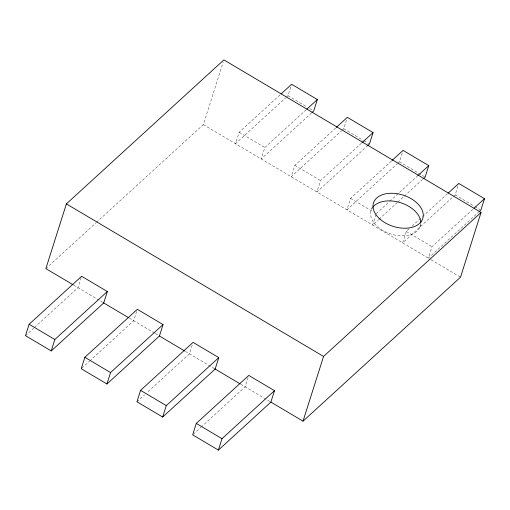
<?xml version="1.0" encoding="UTF-8"?>
<svg xmlns="http://www.w3.org/2000/svg" width="510" height="510" viewBox="0 0 510 510"><rect width="100%" height="100%" fill="white"/><g stroke="black" fill="none" stroke-linecap="round" stroke-linejoin="round"><path stroke-width="0.38" stroke-dasharray="2.55 1.91" d="M81.173 277.695L77.998 287.685L34.253 327.681M136.667 311.457L133.722 320.739L89.97 360.736M96.396 222.411L203.35 124.625L223.17 62.156M279.952 94.943L239.12 132.275L235.499 143.692L285.664 97.831M192.162 345.225L189.44 353.793L146.861 392.725M306.255 109.663L264.837 147.53L261.216 158.948L311.38 113.086M286.244 97.295L287.997 95.701L291.395 84.991M335.676 127.997L294.844 165.329L291.216 176.747L341.388 130.885M248.109 377.566L245.163 386.848L201.412 426.844M361.392 143.253L320.56 180.585L316.933 192.002L367.104 146.141M341.968 130.35L343.721 128.749L346.437 120.188M391.393 161.052L350.561 198.384L346.94 209.801L397.105 163.94M371.611 209.183L372.268 207.105M376.055 214.353L372.657 225.057L378.49 219.727M397.692 163.404L399.438 161.804L402.836 151.1M409.198 228.767L406.285 231.432L402.658 242.856L452.829 196.994M419.806 227.53L420.903 224.069M472.834 209.361L432.002 246.693L428.375 258.111L478.546 212.249M453.409 196.458L455.162 194.858L458.554 184.155M45.855 268.617L95.803 222.947M25.5 335.682L33.666 328.217M81.804 368.207L89.39 361.271M136.941 401.791L144.528 394.861M376.278 213.639L389.111 201.903M389.697 201.373L417.11 176.307M379.07 219.192L397.156 202.661M397.743 202.126L422.822 179.195M412.118 226.102L422.031 217.037M422.618 216.501L447.697 193.57M193.245 434.31L200.832 427.38M287.997 95.701L306.943 106.941M309.653 108.547L312.362 110.154M343.721 128.749L363.343 140.397M364.019 140.798L368.755 143.61M399.438 161.804L424.479 176.658M455.162 194.858L474.109 206.104M474.784 206.505L480.197 209.712M239.12 132.275L264.837 147.53M294.844 165.329L320.56 180.585M350.561 198.384L372.893 211.631M406.285 231.432L432.002 246.693M203.35 124.625L430.427 259.329M431.116 259.737L460.524 277.185M73.893 285.249L102.625 302.296M129.298 318.119L154.606 333.132M155.289 333.534L158.081 335.191M185.385 351.39L214.48 368.647M240.784 384.253L270.204 401.701M420.826 223.367A25.844 16.403 17.6 0 1 390.705 233.982A25.844 16.403 17.6 0 1 372.319 207.927"/><path stroke-width="0.76" d="M270.88 402.103L274.501 390.679L248.784 375.424L196.286 423.421L192.665 434.845L218.382 450.1L270.88 402.103L303.023 421.171L460.524 277.185L481.058 212.453L223.884 59.899L66.383 203.892L45.855 268.617L73.21 284.848M29.121 324.258L25.5 335.682L51.217 350.937L103.715 302.94L107.342 291.522L81.625 276.267L29.121 324.258L54.838 339.52L107.342 291.522M51.217 350.937L54.838 339.52M84.845 357.312L81.224 368.736L106.941 383.992L159.439 335.994L163.06 324.577L137.343 309.315L84.845 357.312L110.562 372.568L163.06 324.577M106.941 383.992L110.562 372.568M140.562 390.367L136.941 401.791L162.658 417.046L215.156 369.049L218.784 357.625L193.067 342.369L140.562 390.367L166.279 405.622L218.784 357.625M162.658 417.046L166.279 405.622M281.118 93.878L291.618 84.277L317.335 99.533L313.714 110.957L311.967 112.557M218.382 450.1L222.003 438.676L274.501 390.679M336.256 127.462L347.342 117.332L373.059 132.587L369.438 144.005L367.684 145.605M303.023 421.171L323.557 356.445L481.058 212.453M391.98 160.516L403.059 150.386L428.776 165.642L425.155 177.059L423.408 178.659M448.284 193.035L458.783 183.441L484.5 198.696L480.879 210.114L479.126 211.714M306.835 109.134L317.335 99.533M361.972 142.717L373.059 132.587M417.696 175.772L428.776 165.642M474 208.29L484.5 198.696M66.383 203.892L323.557 356.445M103.307 302.698L128.616 317.711M159.394 335.969L184.697 350.982M214.793 368.832L240.102 383.845M196.286 423.421L222.003 438.676M372.746 207.321A25.844 16.403 17.6 0 1 400.713 202.738A25.844 16.403 17.6 0 1 420.833 222.634M379.899 219.045A25.844 16.403 17.6 0 0 422.223 219.918A25.844 16.403 17.6 0 0 392.247 193.271A25.844 16.403 17.6 0 0 379.899 219.045"/></g></svg>
